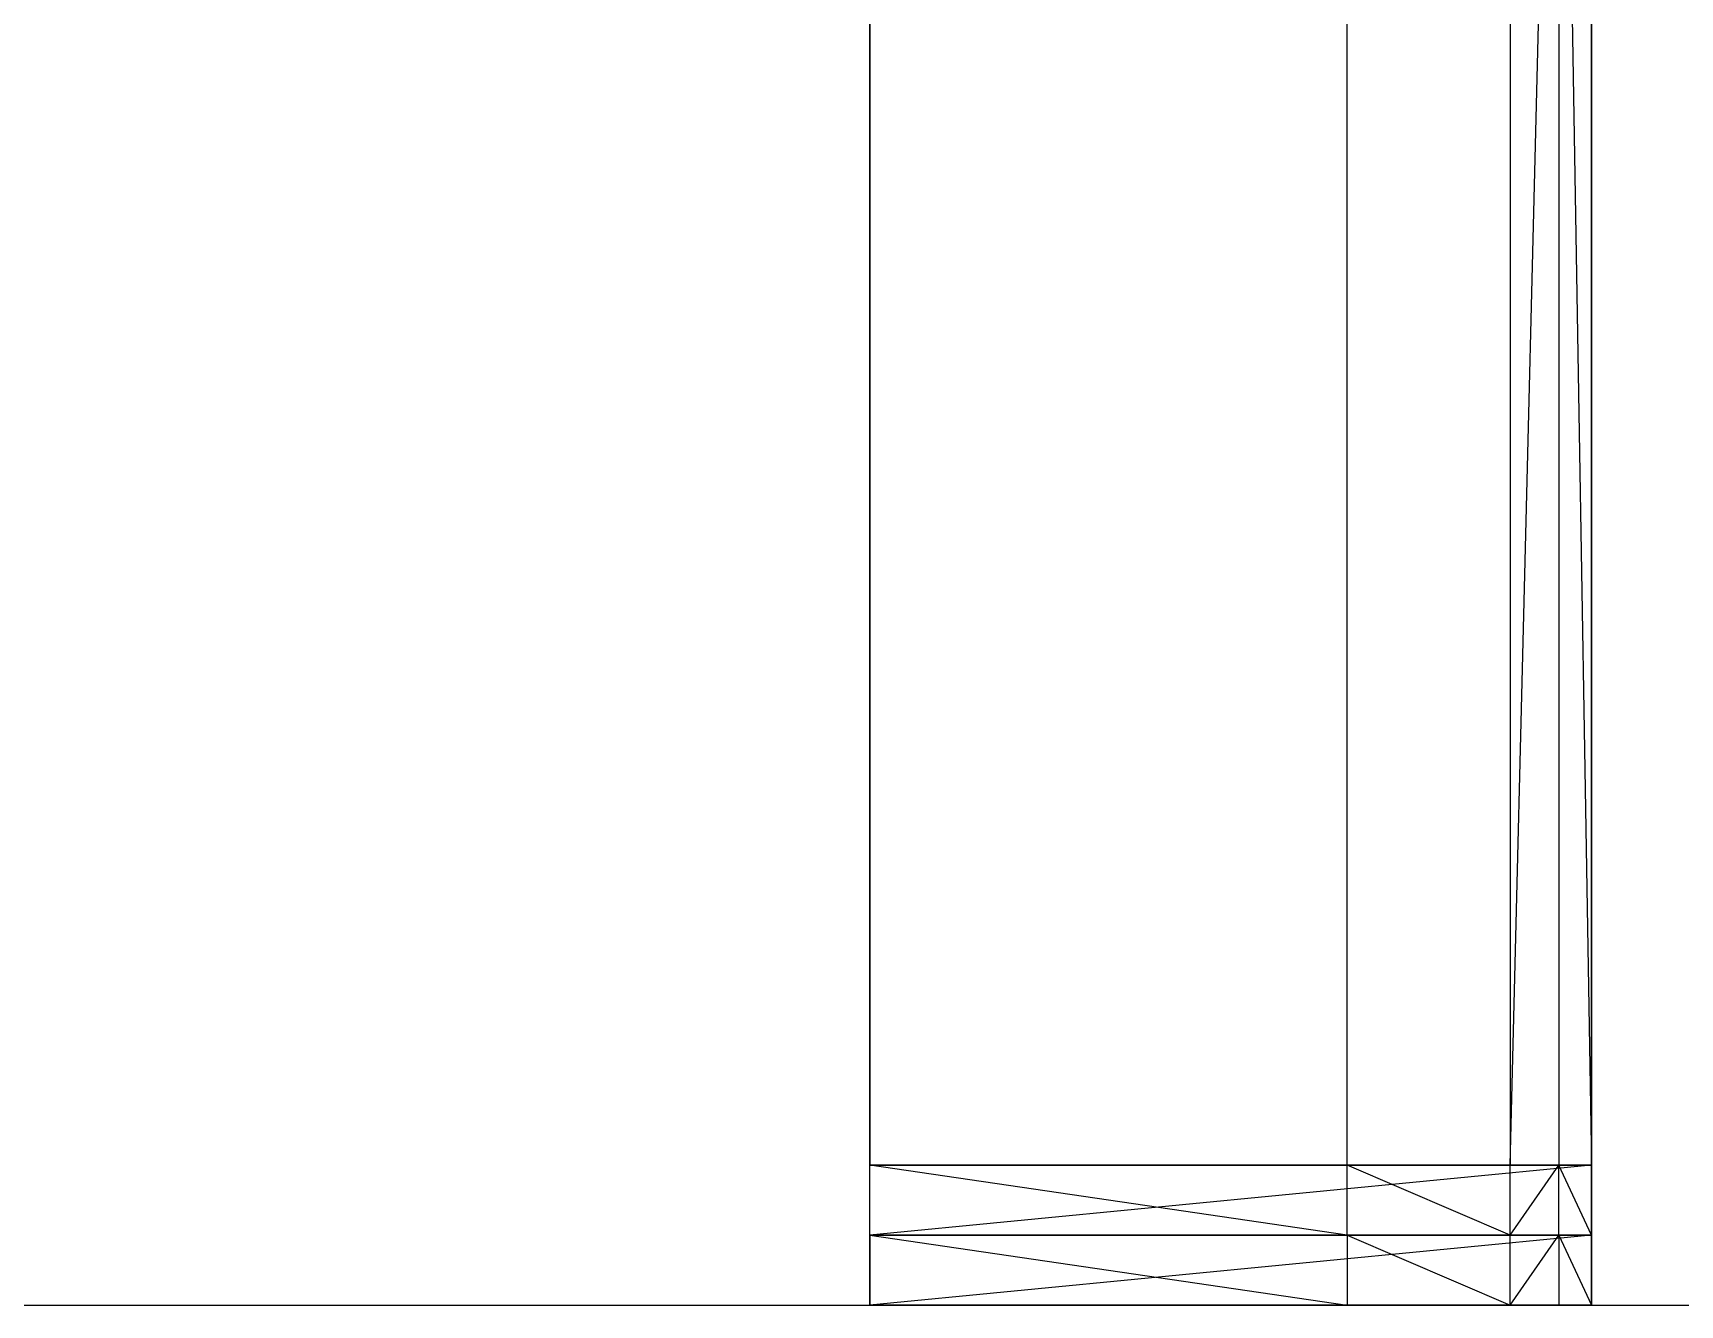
# Model space of a CAD drawing. Extents: x -41 to 47, y -35.8 to 51.3.
# Drawn here: x 2.947 to 7.662, y 40.095 to 43.737 of the extents above; entities that cross this region are included whole.
import ezdxf

# ---------------------------------------------------------------- set-up
doc = ezdxf.new("R2010")
doc.units = 0
doc.header["$MEASUREMENT"] = 0
doc.layers.add('PYDXF', color=8, linetype='CONTINUOUS')

msp = doc.modelspace()

# ---------------------------------------------------------------- linework, layer by layer
at = {"layer": 'PYDXF'}
for p, q in [((5.3423, 40.4954), (5.3423, 46.0954)), ((5.3423, 46.0954), (5.3423, 40.4954)), ((6.7091, 40.4954), (6.7091, 46.0954)), ((7.1752, 46.0954), (7.1752, 40.4954)), ((7.1752, 40.4954), (7.3149, 46.0954)), ((7.3149, 46.0954), (7.3149, 40.4954)), ((7.3149, 46.0954), (7.4079, 40.4954)), ((7.4079, 46.0954), (7.4079, 40.4954)), ((7.4079, 40.4954), (7.4079, 46.0954)), ((5.3423, 40.4954), (6.7091, 40.4954)), ((7.4079, 40.4954), (5.3423, 40.4954)), ((5.3423, 40.4954), (7.4079, 40.4954)), ((5.3423, 40.2954), (5.3423, 40.4954)), ((6.7091, 40.2954), (5.3423, 40.4954)), ((7.4079, 40.4954), (5.3423, 40.2954)), ((6.7091, 40.4954), (7.1752, 40.4954)), ((7.4079, 40.4954), (6.7091, 40.4954)), ((6.7091, 40.2954), (6.7091, 40.4954)), ((7.1752, 40.2954), (6.7091, 40.4954)), ((7.1752, 40.4954), (7.3149, 40.4954)), ((7.4079, 40.4954), (7.1752, 40.4954)), ((7.1752, 40.2954), (7.1752, 40.4954)), ((7.1752, 40.2954), (7.3149, 40.4954)), ((7.4079, 40.4954), (7.3149, 40.4954)), ((7.3149, 40.2954), (7.3149, 40.4954)), ((7.4079, 40.2954), (7.3149, 40.4954)), ((7.3149, 40.4954), (7.4079, 40.4954)), ((7.4079, 40.2954), (7.4079, 40.4954)), ((7.4079, 40.4954), (7.4079, 40.2954)), ((7.4079, 40.2954), (5.3423, 40.2954)), ((5.3423, 40.2954), (6.7091, 40.2954)), ((5.3423, 40.2954), (7.4079, 40.2954)), ((7.4079, 40.2954), (5.3423, 40.0954)), ((5.3423, 40.2954), (5.3423, 40.0954)), ((5.3423, 40.2954), (6.7091, 40.0954)), ((5.3423, 40.0954), (5.3423, 40.2954)), ((7.4079, 40.2954), (6.7091, 40.2954)), ((6.7091, 40.2954), (7.1752, 40.2954)), ((6.7091, 40.2954), (7.1752, 40.0954)), ((6.7091, 40.2954), (6.7091, 40.0954)), ((7.1752, 40.2954), (7.3149, 40.2954)), ((7.4079, 40.2954), (7.1752, 40.2954)), ((7.1752, 40.0954), (7.3149, 40.2954)), ((7.1752, 40.0954), (7.1752, 40.2954)), ((7.4079, 40.2954), (7.3149, 40.2954)), ((7.3149, 40.2954), (7.3149, 40.0954)), ((7.3149, 40.2954), (7.4079, 40.2954)), ((7.3149, 40.2954), (7.4079, 40.0954)), ((7.4079, 40.0954), (7.4079, 40.2954)), ((7.4079, 40.2954), (7.4079, 40.0954)), ((6.7091, 40.0954), (5.3423, 40.0954)), ((7.4079, 40.0954), (5.3423, 40.0954)), ((6.7091, 40.0954), (7.1752, 40.0954)), ((6.7091, 40.0954), (7.4079, 40.0954)), ((7.1752, 40.0954), (7.3149, 40.0954)), ((7.4079, 40.0954), (7.1752, 40.0954)), ((7.4079, 40.0954), (7.3149, 40.0954))]:
    msp.add_line(p, q, dxfattribs=at)
at = {"layer": 'PYDXF', "linetype": 'ByBlock'}
msp.add_line((-40.0335, 40.0954), (45.3585, 40.0954), dxfattribs=at)

doc.saveas('drawing.dxf')
